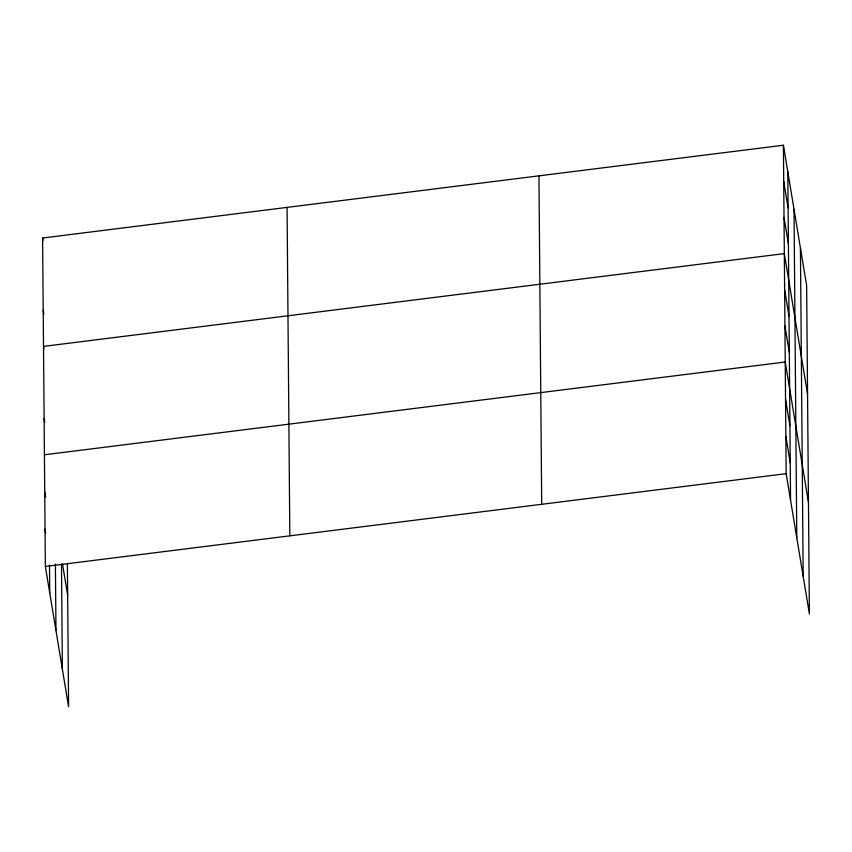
<?xml version="1.0" encoding="UTF-8"?>
<svg xmlns="http://www.w3.org/2000/svg" width="852" height="852" viewBox="0 0 852 852"><rect width="100%" height="100%" fill="white"/><g stroke="black" fill="none" stroke-linecap="round" stroke-linejoin="round"><path stroke-width="1.28" d="M67.393 564.141L68.586 706.777L45.358 566.463L42.6 238.017L783.414 145.223L806.642 285.537L809.4 613.983L786.172 473.669L783.414 145.223M44.421 454.787L785.235 361.993L808.463 502.307M45.358 566.463L786.172 473.669M783.712 181.348L788.1 207.845M784.021 217.484L788.409 243.981M807.547 393.922L784.319 253.608L43.516 346.402L43.931 348.926M784.628 289.733L789.016 316.241M784.926 325.869L789.314 352.366M785.544 399.226L789.932 425.723M785.863 436.448L790.241 462.945M42.6 238.017L43.015 240.541M43.207 310.277L43.835 314.058M44.123 418.662L44.741 422.443M62.505 564.024L67.649 595.111M44.73 492.019L45.571 497.067M45.049 529.241L45.678 533.022M800.422 247.975L803.18 576.421M794.021 209.283L796.78 537.729M787.802 171.721L790.56 500.167M538.943 175.842L541.702 504.288M287.071 207.398L289.829 535.844M61.493 564.194L62.366 669.225M55.401 564.056L55.966 630.523M49.512 565.046L49.746 592.96"/></g></svg>
